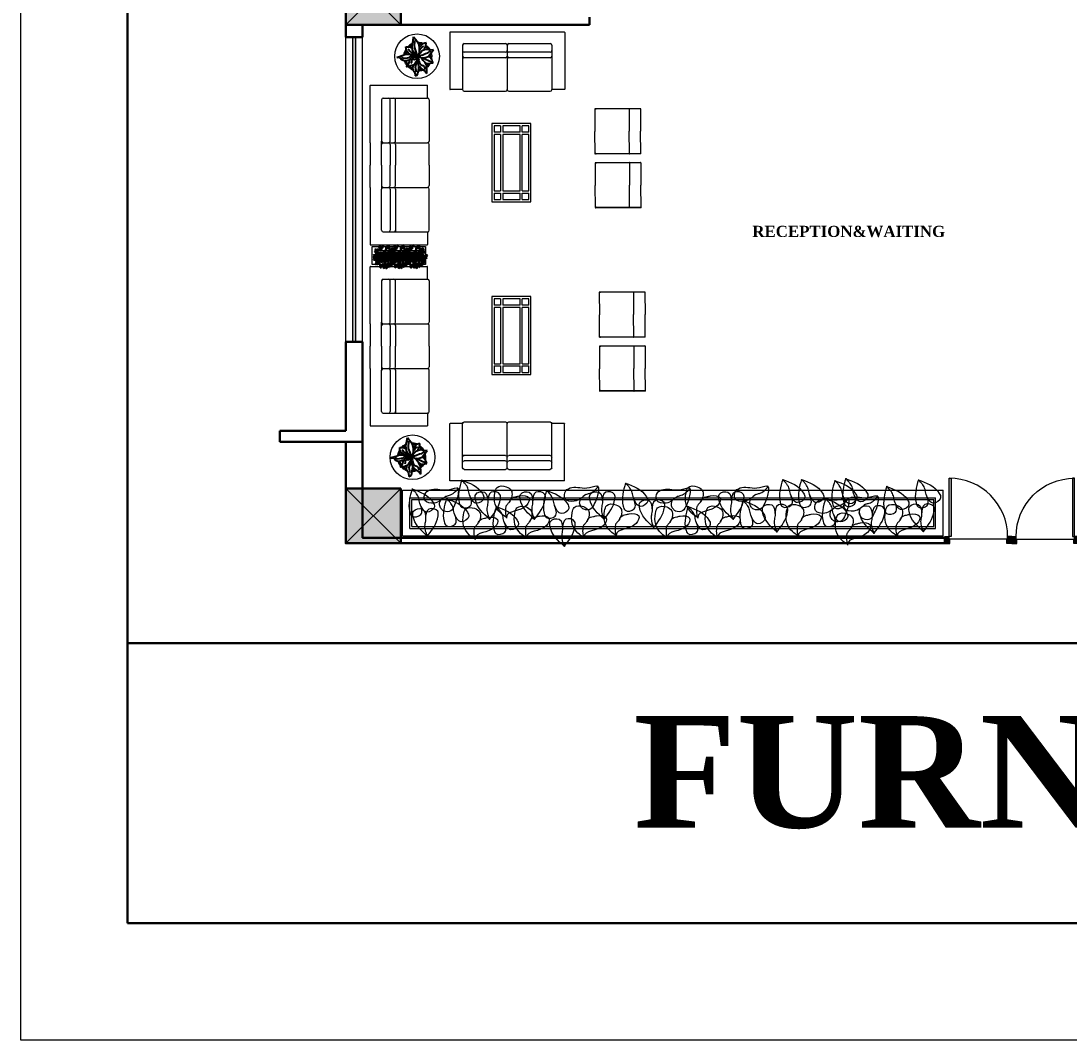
# Model space of a CAD drawing. Header units: inches. Extents: x 327481 to 195042051, y -335014 to 44773228.
# Drawn here: x 371197 to 371761, y -312416 to -311868 of the extents above; entities that cross this region are included whole.
import ezdxf

# ---------------------------------------------------------------- set-up
doc = ezdxf.new("R2010")
doc.units = ezdxf.units.IN
doc.header["$MEASUREMENT"] = 0
for name, color, linetype in [('CAY', 94, 'Continuous'), ('center', 146, 'Continuous'), ('FORMATING', 19, 'Continuous'), ('LANDSCAPE', 102, 'Continuous')]:
    doc.layers.add(name, color=color, linetype=linetype)
for name, color, linetype, lineweight in [('column 1', 146, 'Continuous', 30), ('DOOR', 47, 'Continuous', 9), ('ele1', 1, 'Continuous', 13), ('furniture', 251, 'Continuous', 13), ('GLASS', 140, 'Continuous', 5), ('TEXT', 7, 'Continuous', 0), ('WALL', 12, 'Continuous', 30)]:
    doc.layers.add(name, color=color, linetype=linetype, lineweight=lineweight)
doc.styles.add('ATT', font='romans.shx')
doc.styles.get("Standard").update_dxf_attribs({"font": 'times.ttf', "height": 12})

# ---------------------------------------------------------------- blocks, each defined once
blk = doc.blocks.new('RTU')
at = {"layer": 'DOOR'}
for points in [[(2799511, -182811), (2799511, -182874), (2799551, -182874), (2799551, -182886), (2799611, -182886), (2799611, -182811)], [(2798637, -183716, 0.009156), (2798637, -183748), (2799511, -183748), (2799511, -183716)], [(2799611, -183811), (2799611, -183736), (2799551, -183736), (2799551, -183748), (2799511, -183748), (2799511, -183811)]]:
    blk.add_hatch(color=256, dxfattribs=at).paths.add_polyline_path(points)
at = {"layer": 'DOOR', "ltscale": 300}
for p, q in [((2799511, -182811), (2799511, -182874)), ((2799611, -182811), (2799511, -182811)), ((2799551, -182874), (2799511, -182874)), ((2799551, -182874), (2799551, -182886)), ((2799611, -182886), (2799551, -182886)), ((2799551, -182886), (2799551, -183736)), ((2799611, -182811), (2799611, -182886)), ((2798637, -183748), (2798637, -183716)), ((2798637, -183716), (2799511, -183716)), ((2799511, -183748), (2798637, -183748)), ((2799511, -183716), (2799511, -183748)), ((2799511, -183811), (2799511, -183748)), ((2799551, -183748), (2799511, -183748)), ((2799611, -183811), (2799511, -183811)), ((2799611, -183736), (2799551, -183736)), ((2799551, -183748), (2799551, -183736)), ((2799611, -183811), (2799611, -183736))]:
    blk.add_line(p, q, dxfattribs=at)
blk.add_arc((2799511, -183748), 874, 90, 180, dxfattribs=at)
blk = doc.blocks.new('COLUMN1')
at = {"layer": 'column 1'}
h = blk.add_hatch(color=256, dxfattribs=at)
h.paths.add_polyline_path([(1, 1), (0, 1), (0.5, 0.5)])
h.paths.add_polyline_path([(1, 1), (0.5, 0.5), (1, 0)])
h.paths.add_polyline_path([(0.5, 0.5), (0, 0), (1, 0)])
h.paths.add_polyline_path([(0.5, 0.5), (0, 1), (0, 0)])
at = {"layer": 'column 1', "lineweight": 0, "ltscale": 0.3}
for p, q in [((0, 1), (1, 0)), ((0, 0), (1, 1))]:
    blk.add_line(p, q, dxfattribs=at)
at = {"layer": 'column 1', "ltscale": 0.3}
for p, q in [((1, 1), (0, 1)), ((0, 1), (0, 0)), ((1, 0), (1, 1)), ((0, 0), (1, 0))]:
    blk.add_line(p, q, dxfattribs=at)
blk = doc.blocks.new('12PPLT12')
at = {"color": 0, "linetype": 'ByBlock'}
for p, q in [((-0.349, 0.334), (-0.362, 0.415)), ((-0.362, 0.415), (-0.303, 0.35)), ((-0.148, 0.486), (-0.116, 0.583)), ((-0.132, 0.367), (-0.148, 0.486)), ((-0.116, 0.583), (-0.05, 0.632)), ((-0.064, 0.51), (-0.026, 0.591)), ((-0.05, 0.38), (-0.064, 0.51)), ((-0.05, 0.632), (-0.034, 0.694)), ((-0.043, 0.334), (-0.05, 0.38)), ((-0.034, 0.694), (-0.032, 0.751)), ((-0.032, 0.751), (-0.002, 0.689)), ((-0.002, 0.689), (0.044, 0.559)), ((0.044, 0.559), (0.09, 0.432)), ((0.09, 0.432), (0.09, 0.339)), ((0.134, 0.347), (0.22, 0.415)), ((0.22, 0.415), (0.291, 0.421)), ((0.291, 0.421), (0.35, 0.429)), ((0.35, 0.429), (0.348, 0.331)), ((-0.671, 0.098), (-0.687, 0.095)), ((-0.687, 0.095), (-0.666, 0.036)), ((-0.59, 0.109), (-0.671, 0.098)), ((-0.666, 0.036), (-0.601, -0.005)), ((-0.536, 0.125), (-0.59, 0.109)), ((-0.563, 0.052), (-0.441, 0.074)), ((-0.487, 0.171), (-0.536, 0.125)), ((-0.425, 0.193), (-0.487, 0.171)), ((-0.441, 0.074), (-0.373, 0.084)), ((-0.346, 0.179), (-0.425, 0.193)), ((-0.373, 0.084), (-0.27, 0.057)), ((-0.332, 0.247), (-0.349, 0.334)), ((-0.292, 0.149), (-0.346, 0.179)), ((-0.289, 0.136), (-0.332, 0.247)), ((-0.229, 0.003), (-0.324, -0.027)), ((-0.303, 0.35), (-0.208, 0.312)), ((-0.194, 0.074), (-0.289, 0.136)), ((-0.27, 0.057), (-0.186, 0.006)), ((-0.205, 0.231), (-0.251, 0.247)), ((-0.069, 0.027), (-0.229, 0.003)), ((-0.208, 0.312), (-0.105, 0.29)), ((-0.137, 0.231), (-0.205, 0.231)), ((-0.108, 0.019), (-0.194, 0.074)), ((-0.097, 0.204), (-0.137, 0.231)), ((-0.108, 0.279), (-0.132, 0.367)), ((-0.01, 0.003), (-0.121, -0.038)), ((-0.11, 0.133), (-0.097, 0.204)), ((-0.069, 0.06), (-0.11, 0.133)), ((-0.105, 0.29), (-0.037, 0.236)), ((-0.01, 0.014), (-0.069, 0.06)), ((-0.002, 0.006), (-0.069, 0.027)), ((0.003, 0.279), (-0.043, 0.334)), ((-0.037, 0.236), (-0.034, 0.158)), ((-0.034, 0.158), (-0.007, 0.101)), ((-0.018, -0.008), (0.074, 0.098)), ((-0.01, -0.005), (0.169, 0.055)), ((0.003, 0.017), (-0.01, 0.014)), ((0.003, -0.029), (-0.01, 0.003)), ((-0.007, 0.101), (0.003, 0.017)), ((0.009, 0.169), (0.003, 0.279)), ((0.006, 0.027), (0.009, 0.169)), ((0.082, 0.174), (0.061, 0.082)), ((0.074, 0.098), (0.223, 0.188)), ((0.09, 0.253), (0.082, 0.174)), ((0.09, 0.339), (0.09, 0.253)), ((0.093, 0.282), (0.134, 0.347)), ((0.155, 0.228), (0.131, 0.13)), ((0.193, 0.293), (0.155, 0.228)), ((0.169, 0.055), (0.315, 0.109)), ((0.25, 0.328), (0.193, 0.293)), ((0.223, 0.188), (0.421, 0.204)), ((0.28, 0.353), (0.25, 0.328)), ((0.342, 0.266), (0.304, 0.19)), ((0.315, 0.109), (0.413, 0.117)), ((0.348, 0.331), (0.342, 0.266)), ((0.413, 0.117), (0.524, 0.101)), ((0.421, 0.204), (0.573, 0.171)), ((0.545, 0.017), (0.429, -0.032)), ((0.524, 0.101), (0.578, 0.114)), ((0.613, 0.074), (0.545, 0.017)), ((0.573, 0.171), (0.716, 0.152)), ((0.716, 0.152), (0.613, 0.074)), ((-0.536, -0.268), (-0.606, -0.328)), ((-0.606, -0.328), (-0.522, -0.328)), ((-0.601, -0.005), (-0.503, -0.021)), ((-0.452, -0.152), (-0.536, -0.268)), ((-0.522, -0.328), (-0.324, -0.325)), ((-0.503, -0.021), (-0.4, -0.032)), ((-0.387, -0.241), (-0.465, -0.268)), ((-0.395, -0.094), (-0.452, -0.152)), ((-0.4, -0.032), (-0.357, -0.04)), ((-0.324, -0.027), (-0.395, -0.094)), ((-0.352, -0.227), (-0.387, -0.241)), ((-0.316, -0.187), (-0.352, -0.227)), ((-0.324, -0.325), (-0.213, -0.263)), ((-0.292, -0.122), (-0.316, -0.187)), ((-0.224, -0.059), (-0.292, -0.122)), ((-0.244, -0.33), (-0.247, -0.406)), ((-0.193, -0.236), (-0.244, -0.33)), ((-0.121, -0.038), (-0.224, -0.059)), ((-0.213, -0.263), (-0.135, -0.195)), ((-0.199, -0.494), (-0.139, -0.358)), ((-0.139, -0.358), (-0.119, -0.304)), ((-0.135, -0.195), (-0.053, -0.14)), ((-0.119, -0.304), (-0.04, -0.148)), ((-0.053, -0.14), (0.003, -0.029)), ((-0.037, -0.122), (-0.04, -0.219)), ((-0.04, -0.219), (-0.021, -0.308)), ((-0.021, -0.308), (0.006, -0.376)), ((0.082, -0.038), (-0.018, -0.008)), ((-0.007, -0.024), (0.05, -0.105)), ((0.006, -0.376), (0.074, -0.428)), ((0.05, -0.105), (0.071, -0.181)), ((0.071, -0.181), (0.12, -0.282)), ((0.188, -0.054), (0.082, -0.038)), ((0.112, -0.051), (0.09, -0.043)), ((0.155, -0.108), (0.112, -0.051)), ((0.12, -0.282), (0.139, -0.363)), ((0.139, -0.363), (0.212, -0.474)), ((0.212, -0.152), (0.155, -0.108)), ((0.323, -0.051), (0.188, -0.054)), ((0.247, -0.246), (0.212, -0.152)), ((0.215, -0.062), (0.282, -0.103)), ((0.234, -0.2), (0.277, -0.241)), ((0.236, -0.444), (0.261, -0.349)), ((0.261, -0.349), (0.247, -0.246)), ((0.277, -0.241), (0.372, -0.287)), ((0.282, -0.103), (0.334, -0.146)), ((0.429, -0.032), (0.323, -0.051)), ((0.396, -0.124), (0.326, -0.054)), ((0.334, -0.146), (0.372, -0.217)), ((0.372, -0.287), (0.494, -0.301)), ((0.464, -0.176), (0.396, -0.124)), ((0.48, -0.257), (0.464, -0.176)), ((0.494, -0.301), (0.48, -0.257)), ((-0.247, -0.406), (-0.233, -0.471)), ((-0.233, -0.471), (-0.222, -0.551)), ((-0.222, -0.551), (-0.148, -0.522)), ((-0.148, -0.522), (-0.102, -0.503)), ((-0.102, -0.503), (-0.017, -0.432)), ((-0.017, -0.432), (0.003, -0.378)), ((0.074, -0.428), (0.158, -0.496)), ((0.158, -0.496), (0.242, -0.561)), ((0.242, -0.561), (0.236, -0.444))]:
    blk.add_line(p, q, dxfattribs=at)
for radius, start, end in [(0.5, 107.123, 130.9816), (0.458, 107.9864, 130.5771), (0.5, 56.9563, 82.295), (0.458, 62.6899, 79.5345), (0.5, 134.8021, 159.1804), (0.458, 138.4756, 155.3347), (0.458, 26.2761, 41.1349), (0.5, 22.9768, 45.8473), (0.5, 182.503, 200.4563), (0.458, 183.2699, 197.4002), (0.5, 220.6606, 241.3393), (0.458, 225.0835, 237.5023), (0.5, 298.3455, 324.4541), (0.458, 303.3868, 322.0756), (0.458, 340.6559, 357.5057), (0.5, 338.5862, 359.7442), (0.5, 259.7038, 286.1281), (0.458, 264.1886, 282.4028)]:
    blk.add_arc((0, 0), radius, start, end, dxfattribs=at)
at = {"color": 0, "linetype": 'ByBlock', "style": 'ATT'}
for tag, p, flags in [('ITEM', (-1, -3.25), 3), ('ROOM_NUMBER', (-1, -4.583), 1)]:
    blk.add_attdef(tag, p, '', height=1, dxfattribs=dict(at, flags=flags))
blk = doc.blocks.new('ffg')
at = {"layer": 'furniture', "color": 251, "ltscale": 60}
for p, q in [((405205, -313623), (405205, -314642)), ((406235, -313618), (405210, -313618)), ((406235, -313618), (406635, -313618)), ((407035, -313618), (406635, -313618)), ((407035, -313618), (408060, -313618)), ((408065, -313623), (408065, -314642)), ((405435, -313855), (405435, -314648)), ((405465, -313825), (406205, -313825)), ((406635, -313825), (406205, -313825)), ((406235, -313855), (406235, -314648)), ((406235, -313855), (406235, -314648)), ((406635, -313825), (407065, -313825)), ((407035, -313855), (407035, -314648)), ((407035, -313855), (407035, -314648)), ((407805, -313825), (407065, -313825)), ((407835, -313855), (407835, -314648)), ((406205, -314077), (405435, -314077)), ((406205, -313979), (405465, -313979)), ((406265, -313979), (406635, -313979)), ((406265, -314077), (406635, -314077)), ((407005, -313979), (406635, -313979)), ((407005, -314077), (406635, -314077)), ((407065, -313979), (407805, -313979)), ((407065, -314077), (407835, -314077)), ((405430, -314647), (405210, -314647)), ((405465, -314678), (406205, -314678)), ((406635, -314678), (406265, -314678)), ((406635, -314678), (407005, -314678)), ((407805, -314678), (407065, -314678)), ((407840, -314647), (408060, -314647))]:
    blk.add_line(p, q, dxfattribs=at)
for centre, radius, start, end in [((405210, -313623), 5, 90, 180), ((408060, -313623), 5, 0, 90), ((405465, -313855), 30, 90, 180), ((405465, -313949), 30, 180, 270), ((406205, -313855), 30, 0, 90), ((406205, -313949), 30, 270, 0), ((406265, -313855), 30, 90, 180), ((406265, -313949), 30, 180, 270), ((407005, -313855), 30, 0, 90), ((407005, -313949), 30, 270, 0), ((407065, -313855), 30, 90, 180), ((407065, -313949), 30, 180, 270), ((407805, -313855), 30, 0, 90), ((407805, -313949), 30, 270, 0), ((405465, -314047), 30, 180, 270), ((406205, -314047), 30, 270, 0), ((406265, -314047), 30, 180, 270), ((407005, -314047), 30, 270, 0), ((407065, -314047), 30, 180, 270), ((407805, -314047), 30, 270, 0), ((405210, -314642), 5, 180, 270), ((405430, -314642), 5, 270, 0), ((405465, -314648), 30, 180, 270), ((406205, -314648), 30, 270, 0), ((406265, -314648), 30, 180, 270), ((407005, -314648), 30, 270, 0), ((407065, -314648), 30, 180, 270), ((407805, -314648), 30, 270, 0), ((407840, -314642), 5, 180, 270), ((408060, -314642), 5, 270, 0)]:
    blk.add_arc(centre, radius, start, end, dxfattribs=at)
blk = doc.blocks.new('A$C4E926DCA')
at = {"layer": 'CAY'}
for p, q in [((248, 416), (139, 427)), ((258, 302), (160, 348)), ((340, 351), (187, 268)), ((335, 355), (195, 472)), ((229, 355), (319, 359)), ((314, 348), (229, 355)), ((340, 359), (234, 446)), ((332, 336), (266, 185)), ((322, 329), (287, 230)), ((316, 348), (314, 348)), ((345, 438), (319, 510)), ((322, 333), (322, 329)), ((330, 348), (364, 495)), ((330, 333), (369, 283)), ((367, 291), (332, 333)), ((335, 348), (374, 563)), ((337, 344), (504, 491)), ((337, 348), (451, 355)), ((340, 344), (512, 344)), ((343, 359), (369, 495)), ((345, 344), (433, 450)), ((374, 563), (372, 552)), ((406, 340), (496, 264)), ((414, 333), (478, 264)), ((425, 412), (456, 514)), ((443, 423), (528, 442)), ((443, 344), (536, 404)), ((306, 257), (322, 181)), ((369, 283), (367, 291)), ((396, 272), (451, 166))]:
    blk.add_line(p, q, dxfattribs=at)
for centre, radius, start, end in [((209, 625), 44.2, 173.5101, 266.522), ((165, 587), 42.7, 352.1668, 89.9456), ((236, 637), 44.2, 158.5101, 251.522), ((184, 612), 42.7, 337.1668, 74.9456), ((283, 605), 44.2, 148.5101, 241.522), ((227, 589), 42.7, 327.1668, 64.9456), ((317, 652), 44.2, 143.5101, 236.522), ((260, 642), 42.7, 322.1668, 59.9456), ((409, 581), 44.2, 143.5101, 236.522), ((352, 571), 42.7, 322.1668, 59.9456), ((438, 608), 44.2, 118.5101, 211.522), ((382, 623), 42.7, 297.1668, 34.9456), ((473, 630), 44.2, 108.5101, 201.522), ((420, 654), 42.7, 287.1668, 24.9456), ((481, 579), 44.2, 98.5101, 191.522), ((433, 611), 42.7, 277.1668, 14.9456), ((490, 571), 44.2, 103.5101, 196.522), ((439, 599), 42.7, 282.1668, 19.9456), ((30, 347), 42.7, 37.1668, 134.9456), ((35, 405), 44.2, 218.5101, 311.522), ((39, 266), 42.7, 52.1668, 149.9456), ((69, 303), 42.7, 52.1668, 149.9456), ((59, 360), 44.2, 233.5101, 326.522), ((57, 464), 42.7, 17.1668, 114.9456), ((81, 517), 44.2, 198.5101, 291.522), ((72, 302), 42.7, 42.1668, 139.9456), ((72, 360), 44.2, 223.5101, 316.522), ((60, 505), 42.7, 2.1668, 99.9456), ((96, 550), 44.2, 183.5101, 276.522), ((94, 274), 42.7, 62.1668, 159.9456), ((73, 328), 44.2, 243.5101, 336.522), ((88, 426), 42.7, 27.1668, 124.9456), ((103, 482), 44.2, 208.5101, 301.522), ((80, 460), 42.7, 12.1668, 109.9456), ((109, 511), 44.2, 193.5101, 286.522), ((110, 387), 42.7, 47.1668, 144.9456), ((104, 444), 44.2, 228.5101, 321.522), ((122, 271), 42.7, 57.1668, 154.9456), ((106, 326), 44.2, 238.5101, 331.522), ((100, 477), 42.7, 7.1668, 104.9456), ((133, 524), 44.2, 188.5101, 281.522), ((123, 418), 42.7, 37.1668, 134.9456), ((127, 475), 44.2, 218.5101, 311.522), ((140, 396), 42.7, 52.1668, 149.9456), ((130, 453), 44.2, 233.5101, 326.522), ((148, 544), 44.2, 173.5101, 266.522), ((104, 506), 42.7, 352.1668, 89.9456), ((141, 419), 42.7, 37.1668, 134.9456), ((145, 477), 44.2, 218.5101, 311.522), ((158, 550), 44.2, 178.5101, 271.522), ((117, 509), 42.7, 357.1668, 94.9456), ((156, 370), 42.7, 57.1668, 154.9456), ((141, 425), 44.2, 238.5101, 331.522), ((216, 369), 42.7, 82.1668, 179.9456), ((179, 413), 44.2, 263.5101, 356.522), ((222, 582), 44.2, 173.5101, 266.522), ((178, 544), 42.7, 352.1668, 89.9456), ((253, 595), 44.2, 168.5101, 261.522), ((206, 561), 42.7, 347.1668, 84.9456), ((243, 362), 42.7, 7.1668, 104.9456), ((275, 410), 44.2, 188.5101, 281.522), ((263, 307), 42.7, 37.1668, 134.9456), ((267, 364), 44.2, 218.5101, 311.522), ((324, 444), 44.2, 158.5101, 251.522), ((272, 419), 42.7, 337.1668, 74.9456), ((345, 421), 44.2, 158.5101, 251.522), ((293, 396), 42.7, 337.1668, 74.9456), ((364, 288), 42.7, 137.1668, 234.9456), ((307, 283), 44.2, 318.5101, 51.522), ((398, 423), 44.2, 118.5101, 211.522), ((342, 437), 42.7, 297.1668, 34.9456), ((373, 293), 44.2, 8.5101, 101.522), ((406, 340), 42.7, 187.1668, 284.9456), ((440, 364), 44.2, 58.5101, 151.522), ((424, 420), 42.7, 237.1668, 334.9456), ((508, 327), 42.7, 177.1668, 274.9456), ((467, 286), 44.2, 358.5101, 91.522), ((512, 362), 42.7, 197.1668, 294.9456), ((488, 309), 44.2, 18.5101, 111.522), ((528, 390), 42.7, 202.1668, 299.9456), ((509, 336), 44.2, 23.5101, 116.522), ((537, 517), 44.2, 98.5101, 191.522), ((489, 550), 42.7, 277.1668, 14.9456), ((557, 491), 44.2, 93.5101, 186.522), ((513, 527), 42.7, 272.1668, 9.9456), ((557, 329), 42.7, 187.1668, 284.9456), ((524, 281), 44.2, 8.5101, 101.522), ((541, 305), 44.2, 23.5101, 116.522), ((560, 360), 42.7, 202.1668, 299.9456), ((548, 395), 44.2, 28.5101, 121.522), ((563, 451), 42.7, 207.1668, 304.9456), ((574, 541), 44.2, 98.5101, 191.522), ((574, 464), 44.2, 73.5101, 166.522), ((527, 573), 42.7, 277.1668, 14.9456), ((545, 514), 42.7, 252.1668, 349.9456), ((584, 336), 44.2, 68.5101, 161.522), ((559, 389), 42.7, 247.1668, 344.9456), ((594, 518), 44.2, 83.5101, 176.522), ((556, 562), 42.7, 262.1668, 359.9456), ((620, 321), 42.7, 202.1668, 299.9456), ((600, 266), 44.2, 23.5101, 116.522), ((618, 315), 44.2, 43.5101, 136.522), ((617, 373), 42.7, 222.1668, 319.9456), ((629, 444), 44.2, 68.5101, 161.522), ((604, 496), 42.7, 247.1668, 344.9456), ((648, 287), 44.2, 33.5101, 126.522), ((658, 344), 42.7, 212.1668, 309.9456), ((684, 337), 44.2, 68.5101, 161.522), ((659, 389), 42.7, 247.1668, 344.9456), ((28, 323), 44.2, 233.5101, 326.522), ((58, 241), 42.7, 67.1668, 164.9456), ((33, 293), 44.2, 248.5101, 341.522), ((99, 227), 42.7, 67.1668, 164.9456), ((74, 280), 44.2, 248.5101, 341.522), ((103, 243), 42.7, 67.1668, 164.9456), ((78, 295), 44.2, 248.5101, 341.522), ((110, 118), 42.7, 77.1668, 174.9456), ((77, 165), 44.2, 258.5101, 351.522), ((121, 175), 42.7, 72.1668, 169.9456), ((92, 225), 44.2, 253.5101, 346.522), ((121, 162), 42.7, 67.1668, 164.9456), ((96, 214), 44.2, 248.5101, 341.522), ((124, 209), 42.7, 82.1668, 179.9456), ((86, 253), 44.2, 263.5101, 356.522), ((150, 249), 42.7, 77.1668, 174.9456), ((116, 297), 44.2, 258.5101, 351.522), ((159, 126), 42.7, 87.1668, 184.9456), ((118, 167), 44.2, 268.5101, 1.522), ((167, 222), 42.7, 82.1668, 179.9456), ((129, 265), 44.2, 263.5101, 356.522), ((201, 254), 42.7, 82.1668, 179.9456), ((163, 298), 44.2, 263.5101, 356.522), ((202, 161), 42.7, 87.1668, 184.9456), ((161, 201), 44.2, 268.5101, 1.522), ((211, 156), 42.7, 112.1668, 209.9456), ((156, 175), 44.2, 293.5101, 26.522), ((235, 79), 42.7, 97.1668, 194.9456), ((188, 111), 44.2, 278.5101, 11.522), ((246, 239), 42.7, 97.1668, 194.9456), ((199, 272), 44.2, 278.5101, 11.522), ((248, 36), 42.7, 107.1668, 204.9456), ((195, 60), 44.2, 288.5101, 21.522), ((256, 49), 42.7, 112.1668, 209.9456), ((201, 68), 44.2, 293.5101, 26.522), ((263, 252), 42.7, 87.1668, 184.9456), ((221, 292), 44.2, 268.5101, 1.522), ((264, 203), 42.7, 97.1668, 194.9456), ((217, 236), 44.2, 278.5101, 11.522), ((281, 250), 42.7, 97.1668, 194.9456), ((233, 283), 44.2, 278.5101, 11.522), ((286, 67), 42.7, 117.1668, 214.9456), ((230, 82), 44.2, 298.5101, 31.522), ((296, 199), 42.7, 112.1668, 209.9456), ((297, 247), 42.7, 107.1668, 204.9456), ((245, 271), 44.2, 288.5101, 21.522), ((241, 219), 44.2, 293.5101, 26.522), ((310, 78), 42.7, 117.1668, 214.9456), ((316, 119), 42.7, 142.1668, 239.9456), ((254, 92), 44.2, 298.5101, 31.522), ((326, 232), 42.7, 112.1668, 209.9456), ((259, 108), 44.2, 323.5101, 56.522), ((331, 258), 42.7, 97.1668, 194.9456), ((272, 251), 44.2, 293.5101, 26.522), ((283, 291), 44.2, 278.5101, 11.522), ((336, 36), 42.7, 127.1668, 224.9456), ((340, 205), 42.7, 127.1668, 224.9456), ((342, 91), 42.7, 137.1668, 234.9456), ((278, 41), 44.2, 308.5101, 41.522), ((283, 209), 44.2, 308.5101, 41.522), ((285, 86), 44.2, 318.5101, 51.522), ((365, 49), 42.7, 142.1668, 239.9456), ((373, 174), 42.7, 137.1668, 234.9456), ((375, 92), 42.7, 142.1668, 239.9456), ((308, 38), 44.2, 323.5101, 56.522), ((318, 81), 44.2, 323.5101, 56.522), ((315, 169), 44.2, 318.5101, 51.522), ((387, 197), 42.7, 117.1668, 214.9456), ((387, 66), 42.7, 127.1668, 224.9456), ((390, 280), 42.7, 172.1668, 269.9456), ((390, 220), 42.7, 147.1668, 244.9456), ((346, 243), 44.2, 353.5101, 86.522), ((331, 211), 44.2, 298.5101, 31.522), ((334, 205), 44.2, 328.5101, 61.522), ((330, 70), 44.2, 308.5101, 41.522), ((402, 273), 42.7, 152.1668, 249.9456), ((347, 253), 44.2, 333.5101, 66.522), ((409, 48), 42.7, 142.1668, 239.9456), ((352, 38), 44.2, 323.5101, 56.522), ((420, 35), 42.7, 137.1668, 234.9456), ((362, 29), 44.2, 318.5101, 51.522), ((437, 141), 42.7, 172.1668, 269.9456), ((437, 81), 42.7, 147.1668, 244.9456), ((393, 104), 44.2, 353.5101, 86.522), ((441, 101), 42.7, 147.1668, 244.9456), ((445, 92), 42.7, 147.1668, 244.9456), ((381, 66), 44.2, 328.5101, 61.522), ((386, 85), 44.2, 328.5101, 61.522), ((389, 77), 44.2, 328.5101, 61.522), ((462, 128), 42.7, 167.1668, 264.9456), ((415, 95), 44.2, 348.5101, 81.522), ((485, 78), 42.7, 157.1668, 254.9456), ((432, 52), 44.2, 338.5101, 71.522), ((490, 145), 42.7, 172.1668, 269.9456), ((446, 108), 44.2, 353.5101, 86.522), ((503, 103), 42.7, 172.1668, 269.9456), ((459, 65), 44.2, 353.5101, 86.522), ((506, 265), 42.7, 172.1668, 269.9456), ((462, 228), 44.2, 353.5101, 86.522), ((551, 181), 42.7, 177.1668, 274.9456), ((511, 139), 44.2, 358.5101, 91.522), ((553, 126), 42.7, 172.1668, 269.9456), ((509, 88), 44.2, 353.5101, 86.522), ((555, 188), 42.7, 177.1668, 274.9456), ((514, 146), 44.2, 358.5101, 91.522), ((559, 222), 42.7, 197.1668, 294.9456), ((535, 170), 44.2, 18.5101, 111.522), ((575, 251), 42.7, 202.1668, 299.9456), ((556, 196), 44.2, 23.5101, 116.522), ((604, 189), 42.7, 187.1668, 284.9456), ((571, 142), 44.2, 8.5101, 101.522), ((588, 166), 44.2, 23.5101, 116.522), ((607, 221), 42.7, 202.1668, 299.9456), ((595, 256), 44.2, 28.5101, 121.522), ((610, 312), 42.7, 207.1668, 304.9456), ((656, 236), 42.7, 152.1668, 249.9456), ((601, 215), 44.2, 333.5101, 66.522)]:
    blk.add_arc(centre, radius, start, end, dxfattribs=at)
blk = doc.blocks.new('fhhg')
at = {"layer": 'furniture', "color": 251, "ltscale": 60}
for p, q in [((401197, -313623), (401197, -314642)), ((403252, -313618), (401202, -313618)), ((403257, -313623), (403257, -314642)), ((401427, -313855), (401427, -314648)), ((401457, -313825), (402197, -313825)), ((402197, -313979), (401457, -313979)), ((402227, -313855), (402227, -314648)), ((402257, -313825), (402997, -313825)), ((402997, -313979), (402257, -313979)), ((403027, -313855), (403027, -314648)), ((402197, -314077), (401427, -314077)), ((402997, -314077), (402257, -314077)), ((401422, -314647), (401202, -314647)), ((401457, -314678), (402197, -314678)), ((402257, -314678), (402997, -314678)), ((403252, -314647), (403032, -314647))]:
    blk.add_line(p, q, dxfattribs=at)
for centre, radius, start, end in [((401202, -313623), 5, 90, 180), ((403252, -313623), 5, 0, 90), ((401457, -313855), 30, 90, 180), ((401457, -313949), 30, 180, 270), ((402197, -313855), 30, 0, 90), ((402197, -313949), 30, 270, 0), ((402257, -313855), 30, 90, 180), ((402257, -313949), 30, 180, 270), ((402997, -313855), 30, 0, 90), ((402997, -313949), 30, 270, 0), ((401457, -314047), 30, 180, 270), ((402197, -314047), 30, 270, 0), ((402257, -314047), 30, 180, 270), ((402997, -314047), 30, 270, 0), ((401202, -314642), 5, 180, 270), ((401422, -314642), 5, 270, 0), ((401457, -314648), 30, 180, 270), ((402197, -314648), 30, 270, 0), ((402257, -314648), 30, 180, 270), ((402997, -314648), 30, 270, 0), ((403032, -314642), 5, 180, 270), ((403252, -314642), 5, 270, 0)]:
    blk.add_arc(centre, radius, start, end, dxfattribs=at)
blk = doc.blocks.new('hgfd')
at = {"layer": 'LANDSCAPE', "lineweight": 0}
for points in [[(368702.31, -330327.83), (368694.48, -330316.82), (368694.71, -330314.34), (368699.43, -330313.22), (368701.23, -330318.84)], [(368702.13, -330327.83), (368707.99, -330316.82), (368707.76, -330314.34), (368703.04, -330313.22), (368701.23, -330318.84)]]:
    blk.add_spline(points, degree=3, dxfattribs=at)
blk = doc.blocks.new('jht')
at = {"layer": 'LANDSCAPE', "lineweight": 0}
blk.add_spline([(368658.17, -330306.71), (368652.01, -330310.39), (368646.98, -330308.91), (368647.41, -330304.84), (368650.62, -330303.02), (368655.05, -330303.02), (368660.17, -330303.02), (368664.86, -330302.58), (368664.95, -330304.75), (368664.34, -330307.96), (368662.95, -330311.43), (368660.96, -330314.55), (368657.05, -330314.64), (368655.66, -330313.34), (368654.88, -330311.34), (368655.66, -330308.48)], degree=3, dxfattribs=at)
blk = doc.blocks.new('rdtghj')
at = {"layer": 'LANDSCAPE', "lineweight": 0}
blk.add_spline([(368661.65, -330345.61), (368658.52, -330343.38), (368655.47, -330338.47), (368655.39, -330332.45), (368656.51, -330329.55), (368661.41, -330329.1), (368664.1, -330331.11), (368663.43, -330336.91), (368663.2, -330337.33), (368663.88, -330336.02), (368666.78, -330334.45), (368668.57, -330334.01), (368673.71, -330335.12), (368672.37, -330339.14), (368661.65, -330345.61), (368661.65, -330345.97)], degree=3, dxfattribs=at)
blk = doc.blocks.new('table')
at = {"layer": 'furniture', "lineweight": 0}
for p, q in [((369013.25, -318007.97), (368995.25, -318007.97)), ((368995.25, -318007.97), (368995.25, -318043.97)), ((368999.25, -318008.97), (368996.25, -318008.97)), ((368996.25, -318008.97), (368996.25, -318011.97)), ((368999.25, -318008.97), (368999.25, -318011.97)), ((369008.25, -318008.97), (369000.25, -318008.97)), ((369000.25, -318008.97), (369000.25, -318011.97)), ((369008.25, -318011.97), (369008.25, -318008.97)), ((369009.25, -318011.97), (369009.25, -318008.97)), ((369012.25, -318008.97), (369009.25, -318008.97)), ((369012.25, -318011.97), (369012.25, -318008.97)), ((369013.25, -318043.97), (369013.25, -318007.97)), ((368999.25, -318011.97), (368996.25, -318011.97)), ((368999.25, -318012.97), (368996.25, -318012.97)), ((368996.25, -318012.97), (368996.25, -318038.97)), ((368999.25, -318012.97), (368999.25, -318038.97)), ((369008.25, -318011.97), (369000.25, -318011.97)), ((369008.25, -318012.97), (369000.25, -318012.97)), ((369000.25, -318012.97), (369000.25, -318038.97)), ((369008.25, -318038.97), (369008.25, -318012.97)), ((369012.25, -318011.97), (369009.25, -318011.97)), ((369009.25, -318038.97), (369009.25, -318012.97)), ((369012.25, -318012.97), (369009.25, -318012.97)), ((369012.25, -318038.97), (369012.25, -318012.97)), ((368996.25, -318038.97), (368999.25, -318038.97)), ((369000.25, -318038.97), (369008.25, -318038.97)), ((369009.25, -318038.97), (369012.25, -318038.97)), ((368995.25, -318043.97), (369013.25, -318043.97)), ((368996.25, -318039.97), (368999.25, -318039.97)), ((368996.25, -318039.97), (368996.25, -318042.97)), ((368996.25, -318042.97), (368999.25, -318042.97)), ((368999.25, -318039.97), (368999.25, -318042.97)), ((369000.25, -318039.97), (369008.25, -318039.97)), ((369000.25, -318039.97), (369000.25, -318042.97)), ((369000.25, -318042.97), (369008.25, -318042.97)), ((369008.25, -318042.97), (369008.25, -318039.97)), ((369009.25, -318039.97), (369012.25, -318039.97)), ((369009.25, -318042.97), (369009.25, -318039.97)), ((369009.25, -318042.97), (369012.25, -318042.97)), ((369012.25, -318042.97), (369012.25, -318039.97))]:
    blk.add_line(p, q, dxfattribs=at)
blk = doc.blocks.new('jefhaie')
at = {"layer": 'furniture', "color": 251, "ltscale": 60}
for p, q in [((384115, -310585), (384115, -311455)), ((384115, -310589), (384115, -311455)), ((384115, -310589), (384115, -311041)), ((384120, -310585), (384120, -311455)), ((384120, -310585), (384545, -310585)), ((384970, -310585), (384545, -310585)), ((384970, -310585), (384970, -311455)), ((384975, -310585), (384975, -311455)), ((384975, -310589), (384975, -311455)), ((384975, -310589), (384975, -311041)), ((384120, -310802), (384545, -310802)), ((384970, -310802), (384545, -310802)), ((384120, -311455), (384545, -311455)), ((384120, -311455), (384545, -311455)), ((384970, -311455), (384545, -311455)), ((384970, -311455), (384545, -311455))]:
    blk.add_line(p, q, dxfattribs=at)
for centre, radius, start, end in [((384117, -310585), 2.5, 0, 180), ((384972, -310585), 2.5, 0, 180), ((384117, -310802), 2.5, 180, 0), ((384972, -310802), 2.5, 180, 0), ((384117, -311455), 2.5, 180, 0), ((384140, -311435), 20, 180, 270), ((384950, -311435), 20, 270, 0), ((384972, -311455), 2.5, 180, 0)]:
    blk.add_arc(centre, radius, start, end, dxfattribs=at)

msp = doc.modelspace()

# ---------------------------------------------------------------- hatches: boundary and pattern name
at = {"layer": 'GLASS'}
msp.add_hatch(color=256, dxfattribs=at).paths.add_polyline_path([(371375.34, -311876.636), (371375.34, -312040.636), (371376.84, -312040.636), (371376.84, -311876.636)])

# ---------------------------------------------------------------- linework, layer by layer
at = {"layer": 'ele1', "ltscale": 0.3}
msp.add_lwpolyline([(371336.117, -312094.409), (371342.029, -312094.409)], dxfattribs=at)
at = {"layer": 'FORMATING', "lineweight": 0}
for p, q in [((371196.847, -312416.173), (371196.847, -310714.06)), ((373570.933, -312416.173), (371196.847, -312416.173))]:
    msp.add_line(p, q, dxfattribs=at)
at = {"layer": 'FORMATING', "lineweight": 30}
for p, q in [((371254.211, -310769.356), (371254.211, -312353.356)), ((371254.211, -312202.636), (373500.611, -312202.636)), ((371254.211, -312353.356), (373500.611, -312353.356))]:
    msp.add_line(p, q, dxfattribs=at)
at = {"layer": 'furniture'}
for p, q in [((371371.56, -312040.636), (371371.56, -311876.636)), ((371380.62, -312040.636), (371380.62, -311876.636))]:
    msp.add_line(p, q, dxfattribs=at)
at = {"layer": 'furniture', "lineweight": 0}
for points in [[(371385.77, -311989.341), (371414.36, -311989.341), (371414.36, -311999.019), (371385.77, -311999.019)], [(371387.77, -311991.341), (371412.36, -311991.341), (371412.36, -311997.019), (371387.77, -311997.019)], [(371388.77, -311992.341), (371411.36, -311992.341), (371411.36, -311996.019), (371388.77, -311996.019)]]:
    msp.add_lwpolyline(points, close=True, dxfattribs=at)
for points in [[(371402.104, -312144.946), (371402.104, -312120.402), (371692.83, -312120.402)], [(371402.104, -312144.946), (371692.83, -312144.946), (371692.83, -312120.402)], [(371406.104, -312140.946), (371406.104, -312124.402), (371688.83, -312124.402)], [(371406.104, -312140.946), (371688.83, -312140.946), (371688.83, -312124.402)], [(371407.104, -312139.946), (371407.104, -312125.402), (371687.83, -312125.402)], [(371407.104, -312139.946), (371687.83, -312139.946), (371687.83, -312125.402)]]:
    msp.add_lwpolyline(points, dxfattribs=at)
at = {"layer": 'furniture'}
for centre in [(371409.897, -311886.893), (371407.456, -312102.641)]:
    msp.add_circle(centre, 12, dxfattribs=at)
at = {"layer": 'GLASS'}
msp.add_lwpolyline([(371376.84, -311876.636), (371376.84, -312040.636), (371375.34, -312040.636), (371375.34, -311876.636)], dxfattribs=at)
at = {"layer": 'LANDSCAPE', "lineweight": 0}
for points in [[(371438.105, -312122.851), (371437.751, -312121.36), (371436.966, -312118.706), (371436.205, -312117.527), (371435.05, -312116.123), (371433.906, -312114.848), (371434.199, -312114.966)], [(371526.242, -312124.544), (371525.888, -312123.053), (371525.103, -312120.398), (371524.342, -312119.22), (371523.187, -312117.816), (371522.043, -312116.541), (371522.336, -312116.658)], [(371610.755, -312122.533), (371610.401, -312121.042), (371609.616, -312118.388), (371608.855, -312117.21), (371607.7, -312115.806), (371606.556, -312114.53), (371606.849, -312114.648)], [(371620.915, -312122.533), (371620.561, -312121.042), (371619.776, -312118.388), (371619.015, -312117.21), (371617.86, -312115.806), (371616.716, -312114.53), (371617.009, -312114.648)], [(371638.848, -312123.118), (371638.494, -312121.627), (371637.709, -312118.973), (371636.948, -312117.795), (371635.793, -312116.391), (371634.649, -312115.115), (371634.942, -312115.233)], [(371644.712, -312122.061), (371644.358, -312120.57), (371643.573, -312117.916), (371642.812, -312116.737), (371641.657, -312115.334), (371640.513, -312114.058), (371640.806, -312114.176)], [(371683.785, -312122.746), (371683.431, -312121.255), (371682.646, -312118.601), (371681.885, -312117.422), (371680.73, -312116.019), (371679.586, -312114.743), (371679.879, -312114.861)], [(371411.461, -312127.58), (371411.107, -312126.09), (371410.322, -312123.435), (371409.561, -312122.257), (371408.406, -312120.853), (371407.262, -312119.578), (371407.555, -312119.695)], [(371425.313, -312123.634), (371427.295, -312123.073), (371430.056, -312121.46), (371431.824, -312119.296), (371431.567, -312119.43)], [(371483.756, -312128.401), (371483.402, -312126.91), (371482.617, -312124.256), (371481.856, -312123.078), (371480.702, -312121.674), (371479.557, -312120.398), (371479.85, -312120.516)], [(371500.658, -312122.634), (371502.64, -312122.073), (371505.401, -312120.46), (371507.169, -312118.296), (371506.912, -312118.43)], [(371549.981, -312123.634), (371551.962, -312123.073), (371554.724, -312121.46), (371556.492, -312119.296), (371556.235, -312119.43)], [(371592.102, -312122.634), (371594.084, -312122.073), (371596.845, -312120.46), (371598.613, -312118.296), (371598.356, -312118.43)], [(371666.763, -312126.282), (371666.409, -312124.791), (371665.624, -312122.137), (371664.863, -312120.958), (371663.709, -312119.554), (371662.564, -312118.279), (371662.857, -312118.397)], [(371429.928, -312132.812), (371429.574, -312131.321), (371428.789, -312128.667), (371428.028, -312127.489), (371426.873, -312126.085), (371425.729, -312124.809), (371426.022, -312124.927)], [(371447.97, -312127.094), (371447.74, -312128.609), (371447.475, -312131.364), (371447.74, -312132.741), (371448.285, -312134.475), (371448.869, -312136.086), (371448.642, -312135.868)], [(371459.599, -312126.754), (371458.396, -312128.085), (371457.569, -312129.376), (371457.466, -312130.822), (371457.466, -312132.526), (371458.065, -312135.357)], [(371472.073, -312127.094), (371471.844, -312128.609), (371471.578, -312131.364), (371471.844, -312132.741), (371472.389, -312134.475), (371472.973, -312136.086), (371472.746, -312135.868)], [(371509.564, -312127.094), (371509.335, -312128.609), (371509.069, -312131.364), (371509.335, -312132.741), (371509.88, -312134.475), (371510.464, -312136.086), (371510.237, -312135.868)], [(371562.38, -312126.754), (371561.177, -312128.085), (371560.35, -312129.376), (371560.246, -312130.822), (371560.246, -312132.526), (371560.846, -312135.357)], [(371578.957, -312127.094), (371578.728, -312128.609), (371578.463, -312131.364), (371578.728, -312132.741), (371579.273, -312134.475), (371579.857, -312136.086), (371579.63, -312135.868)], [(371589.456, -312133.855), (371589.102, -312132.364), (371588.317, -312129.71), (371587.556, -312128.531), (371586.402, -312127.128), (371585.257, -312125.852), (371585.55, -312125.97)], [(371633.799, -312132.855), (371633.445, -312131.364), (371632.661, -312128.71), (371631.899, -312127.531), (371630.745, -312126.128), (371629.601, -312124.852), (371629.893, -312124.97)], [(371635.353, -312129.041), (371637.335, -312128.481), (371640.096, -312126.867), (371641.864, -312124.704), (371641.607, -312124.838)], [(371651.086, -312127.891), (371653.068, -312127.33), (371655.829, -312125.717), (371657.597, -312123.553), (371657.34, -312123.687)], [(371456.655, -312137.077), (371456.301, -312135.586), (371455.516, -312132.931), (371454.754, -312131.753), (371453.6, -312130.349), (371452.456, -312129.074), (371452.748, -312129.191)], [(371536.296, -312131.53), (371536.066, -312133.045), (371535.801, -312135.8), (371536.066, -312137.178), (371536.612, -312138.912), (371537.196, -312140.523), (371536.968, -312140.304)], [(371559.906, -312137.077), (371559.552, -312135.586), (371558.767, -312132.931), (371558.006, -312131.753), (371556.852, -312130.349), (371555.707, -312129.074), (371556, -312129.191)], [(371602.48, -312133.933), (371602.251, -312135.448), (371601.986, -312138.203), (371602.251, -312139.581), (371602.796, -312141.315), (371603.38, -312142.926), (371603.153, -312142.707)], [(371681.283, -312133.698), (371681.053, -312135.213), (371680.788, -312137.968), (371681.053, -312139.346), (371681.599, -312141.08), (371682.183, -312142.691), (371681.955, -312142.472)], [(371414.466, -312136.175), (371414.237, -312137.69), (371413.972, -312140.445), (371414.237, -312141.823), (371414.782, -312143.557), (371415.366, -312145.168), (371415.139, -312144.949)], [(371442.633, -312138.372), (371441.43, -312139.704), (371440.603, -312140.994), (371440.5, -312142.44), (371440.5, -312144.145), (371441.099, -312146.975)], [(371470.292, -312137.656), (371469.089, -312138.988), (371468.262, -312140.279), (371468.158, -312141.725), (371468.158, -312143.429), (371468.757, -312146.26)], [(371501.118, -312137.447), (371499.915, -312138.778), (371499.088, -312140.069), (371498.984, -312141.515), (371498.984, -312143.219), (371499.584, -312146.05)], [(371518.592, -312136.437), (371517.389, -312137.768), (371516.562, -312139.059), (371516.458, -312140.505), (371516.458, -312142.209), (371517.058, -312145.04)], [(371545.959, -312137.658), (371544.757, -312138.989), (371543.929, -312140.28), (371543.826, -312141.726), (371543.826, -312143.43), (371544.425, -312146.261)], [(371573.015, -312137.542), (371571.812, -312138.873), (371570.985, -312140.164), (371570.881, -312141.61), (371570.881, -312143.314), (371571.48, -312146.145)], [(371616.487, -312136.653), (371615.284, -312137.985), (371614.457, -312139.276), (371614.353, -312140.721), (371614.353, -312142.426), (371614.952, -312145.256)], [(371654.702, -312134.638), (371654.472, -312136.153), (371654.207, -312138.908), (371654.472, -312140.286), (371655.018, -312142.02), (371655.602, -312143.631), (371655.374, -312143.412)], [(371669.612, -312136.653), (371668.409, -312137.985), (371667.582, -312139.276), (371667.478, -312140.721), (371667.478, -312142.426), (371668.078, -312145.256)], [(371488.143, -312141.637), (371487.914, -312143.152), (371487.649, -312145.907), (371487.914, -312147.285), (371488.459, -312149.019), (371489.043, -312150.63), (371488.816, -312150.411)], [(371643.049, -312141.297), (371641.846, -312142.628), (371641.019, -312143.919), (371640.915, -312145.365), (371640.915, -312147.069), (371641.515, -312149.9)]]:
    msp.add_spline(points, degree=3, dxfattribs=at)
at = {"layer": 'WALL'}
for p, q in [((371502.734, -311865.925), (371502.734, -311869.926)), ((371371.56, -311869.926), (371371.56, -311876.636)), ((371371.56, -311869.926), (371380.56, -311869.926)), ((371380.56, -311869.926), (371380.56, -311876.636)), ((371401.104, -311869.926), (371502.734, -311869.926)), ((371380.56, -311876.636), (371371.56, -311876.636)), ((371371.56, -312040.636), (371371.56, -312088.501)), ((371380.56, -312040.636), (371371.56, -312040.636)), ((371371.56, -312088.501), (371336.12, -312088.501)), ((371336.12, -312088.501), (371336.12, -312094.409)), ((371380.56, -312094.409), (371336.12, -312094.409)), ((371371.56, -312094.409), (371336.12, -312094.409)), ((371693.83, -312148.946), (371693.83, -312145.346))]:
    msp.add_line(p, q, dxfattribs=at)
for points in [[(371371.56, -311876.636), (371371.56, -311869.926)], [(371371.56, -312088.501), (371371.56, -312040.636)], [(371380.56, -312040.636), (371380.56, -312145.946), (371693.83, -312145.946)], [(371693.83, -312148.946), (371371.56, -312148.946), (371371.56, -312094.409)]]:
    msp.add_lwpolyline(points, dxfattribs=at)

# ---------------------------------------------------------------- block references
at = {"layer": 'CAY', "xscale": 14.9469131396474, "yscale": 14.9469131396474, "zscale": 14.9469131396474, "rotation": 90}
for p in [(371410.296, -311887.137), (371406.965, -312102.641)]:
    msp.add_blockref('12PPLT12', p, dxfattribs=at)
at = {"layer": 'CAY', "xscale": 0.01858608600581315, "yscale": 0.01858608600581315, "zscale": 0.01858608600581315}
for p in [(371386.233, -312001.105), (371394.194, -312001.105), (371402.53, -312001.018)]:
    msp.add_blockref('A$C4E926DCA', p, dxfattribs=at)
at = {"layer": 'center', "xscale": 29.5434782608645, "yscale": 29.5434782608645, "zscale": 39.3913043478359, "rotation": 90}
for p in [(371401.104, -311869.926), (371401.104, -312148.946)]:
    msp.add_blockref('COLUMN1', p, dxfattribs=at)
at = {"layer": 'DOOR', "yscale": 0.03599999996367842}
for p, xscale, zscale, rotation in [((378311.037, -211362.961), 0.03599999996367842, 0.03599999996367842, 270), ((365148.624, -211362.961), -0.03599999996367842, 0.03599999995395007, 90)]:
    msp.add_blockref('RTU', p, dxfattribs=dict(at, xscale=xscale, zscale=zscale, rotation=rotation))
at = {"layer": 'furniture', "lineweight": 0}
for name, p, xscale, yscale, zscale in [('fhhg', (359391.606, -302465.388), 0.03, 0.03, 0.03), ('table', (-59044.287, 59086.148), 1.166666666666667, 1.166666666666667, 1.166666666666667), ('table', (-59044.287, 58993.132), 1.166666666666667, 1.166666666666667, 1.166666666666667)]:
    msp.add_blockref(name, p, dxfattribs=dict(at, xscale=xscale, yscale=yscale, zscale=zscale))
for name, p, xscale, yscale, zscale, rotation in [('ffg', (361975.183, -324145.65), 0.03000286761892194, 0.03000286761892194, 0.03000286761892194, 90), ('jefhaie', (380249.617, -301029.322), 0.02823529175717059, 0.02823529175717059, 0.02823529175717059, 270.2634486647839), ('jefhaie', (380249.75, -301058.305), 0.02823529175717059, 0.02823529175717059, 0.02823529175717059, 270.2634486647839), ('ffg', (361975.183, -324243.136), 0.03000286761892194, 0.03000286761892194, 0.03000286761892194, 90), ('jefhaie', (380251.977, -301127.954), 0.02823529175717059, 0.02823529175717059, 0.02823529175717059, 270.2634486647839), ('jefhaie', (380252.11, -301156.938), 0.02823529175717059, 0.02823529175717059, 0.02823529175717059, 270.2634486647839), ('fhhg', (359391.562, -321523.94), -0.03, 0.03, 0.03, 180)]:
    msp.add_blockref(name, p, dxfattribs=dict(at, xscale=xscale, yscale=yscale, zscale=zscale, rotation=rotation))
at = {"layer": 'LANDSCAPE', "lineweight": 0, "rotation": 201.9701542101914}
for p in [(837116.55, -480513.424), (837126.71, -480513.424), (837150.507, -480512.952), (837189.58, -480513.637), (836917.256, -480518.471), (836943.9, -480513.742), (836989.551, -480519.292), (837032.037, -480515.434), (837144.643, -480514.009), (837172.558, -480517.172), (836935.723, -480523.703), (837095.251, -480524.746), (837139.594, -480523.746), (836962.45, -480527.967), (837065.701, -480527.967)]:
    msp.add_blockref('hgfd', p, dxfattribs=at)
at = {"layer": 'LANDSCAPE', "lineweight": 0}
for name, p in [('jht', (2842.484, 18184.078)), ('jht', (2933.928, 18184.078)), ('jht', (2767.139, 18183.078)), ('hgfd', (2746.735, 18191.747)), ('rdtghj', (2796.419, 18210.609)), ('hgfd', (2770.838, 18191.747)), ('hgfd', (2808.329, 18191.747)), ('jht', (2891.807, 18183.078)), ('rdtghj', (2899.2, 18210.609)), ('hgfd', (2877.722, 18191.747)), ('jht', (2992.912, 18178.821)), ('rdtghj', (2807.111, 18199.706)), ('rdtghj', (2837.938, 18199.916)), ('rdtghj', (2855.412, 18200.926)), ('hgfd', (2835.061, 18187.311)), ('rdtghj', (2882.779, 18199.705)), ('rdtghj', (2909.834, 18199.821)), ('hgfd', (2901.245, 18184.908)), ('rdtghj', (2953.306, 18200.709)), ('jht', (2977.179, 18177.67)), ('hgfd', (2953.467, 18184.203)), ('rdtghj', (3006.432, 18200.709)), ('hgfd', (2980.048, 18185.143)), ('hgfd', (2713.232, 18182.666)), ('rdtghj', (2779.453, 18198.99)), ('rdtghj', (2979.869, 18196.065)), ('hgfd', (2786.909, 18177.204))]:
    msp.add_blockref(name, p, dxfattribs=at)

# ---------------------------------------------------------------- texts
at = {"layer": 'TEXT', "linetype": 'ByBlock', "lineweight": 30, "attachment_point": 2}
for s, insert, char_height, width in [('{\\fTimes New Roman|b1|i0|c0|p18;RECEPTION&WAITING}', (371642.109, -311978.129), 6, 357.74515), ('{\\fTimes New Roman|b1|i0|c0|p18;FURNITURE LAYOUT}', (372000.931, -312241.896), 60, 1113.33973)]:
    msp.add_mtext(s, dxfattribs=dict(at, insert=insert, char_height=char_height, width=width))

doc.saveas('drawing.dxf')
